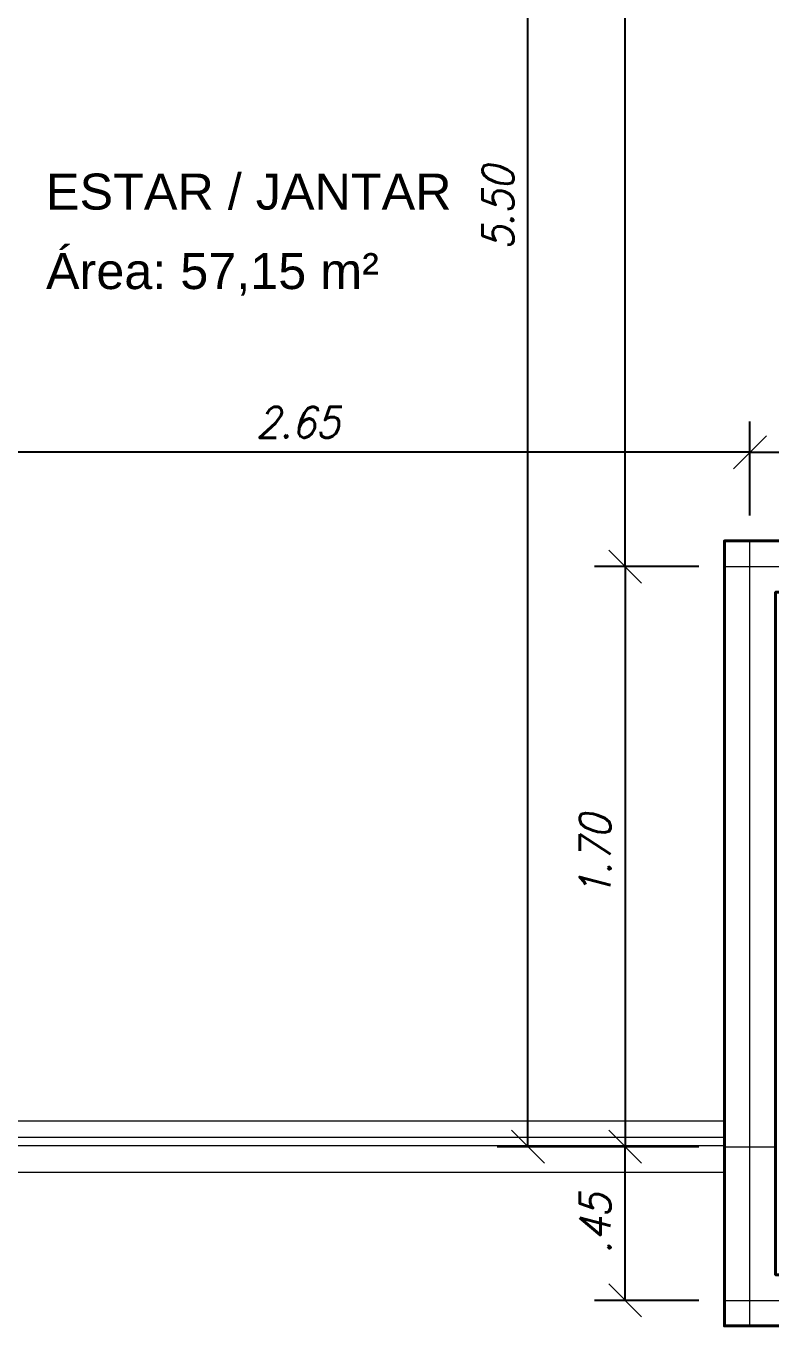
# Model space of a CAD drawing. Header units: millimetres. Extents: x 1865 to 2133, y 1062 to 1142.
# Drawn here: x 1979.66 to 1981.842, y 1071.754 to 1075.563 of the extents above; entities that cross this region are included whole.
import ezdxf

# ---------------------------------------------------------------- set-up
doc = ezdxf.new("R2010")
doc.units = ezdxf.units.MM
doc.header["$PDMODE"] = 35
for name, color, linetype, lineweight in [('Cota', 7, 'Continuous', 9), ('Eixo', 1, 'Continuous', 9), ('ESQ_INTER', 250, 'Continuous', 9), ('Plarga', 7, 'Continuous', 40), ('texto', 7, 'Continuous', 13)]:
    doc.layers.add(name, color=color, linetype=linetype, lineweight=lineweight)
doc.styles.add('arial', font='arial.ttf')
doc.styles.add('romans15', font='romans.shx', dxfattribs={"width": 0.9, "oblique": 15})
doc.dimstyles.new('COTA_50', dxfattribs={"dimscale": 0.5, "dimtxt": 0.181, "dimasz": 0.193, "dimexe": 0.18, "dimexo": 0.15, "dimgap": 0.085, "dimtad": 1, "dimzin": 4, "dimdsep": 46, "dimtxsty": 'romans15', "dimblk1": 'OBLIQUE', "dimblk2": 'OBLIQUE', "dimsah": 1, "dimcen": 0.09, "dimclrd": 256, "dimclre": 256, "dimclrt": 256, "dimadec": 0, "dimazin": 0, "dimtfac": 1, "dimtmove": 2, "dimatfit": 3, "dimldrblk": 'NONE', "dimfxl": 1, "dimtolj": 1, "dimtzin": 1, "dimarcsym": 0})

# ---------------------------------------------------------------- blocks, each defined once
blk = doc.blocks.new('_OBLIQUE')
at = {"color": 0, "linetype": 'ByBlock'}
blk.add_line((-0.5, -0.5), (0.5, 0.5), dxfattribs=at)
blk = doc.blocks.new('*D225')
at = {"layer": 'Cota', "lineweight": -2, "transparency": 16777216}
for p, q in [((1981.6308, 1073.9793), (1981.3251, 1073.9793)), ((1981.4151, 1073.9793), (1981.4151, 1072.2793)), ((1981.6308, 1072.2793), (1981.3251, 1072.2793))]:
    blk.add_line(p, q, dxfattribs=at)
at = {"layer": 'Defpoints', "color": 0, "transparency": 16777216}
for p in [(1981.7058, 1073.9793), (1981.4151, 1072.2793), (1981.7058, 1072.2793)]:
    blk.add_point(p, dxfattribs=at)
at = {"layer": 'Cota', "lineweight": -2, "transparency": 16777216, "xscale": 0.0965, "yscale": 0.0965, "zscale": 0.0965}
for p, rotation in [((1981.4151, 1073.9793), 90), ((1981.4151, 1072.2793), 270)]:
    blk.add_blockref('_OBLIQUE', p, dxfattribs=dict(at, rotation=rotation))
at = {"layer": 'Cota', "transparency": 16777216, "insert": (1981.3274, 1073.1293), "char_height": 0.0905, "attachment_point": 5, "rotation": 90, "style": 'romans15'}
blk.add_mtext('\\A1;1.70', dxfattribs=at)
blk = doc.blocks.new('_None')
blk = doc.blocks.new('*D226')
at = {"layer": 'Cota', "lineweight": -2, "transparency": 16777216}
for p, q in [((1981.6308, 1077.7793), (1981.3251, 1077.7793)), ((1981.4151, 1073.9793), (1981.4151, 1077.7793)), ((1981.6308, 1073.9793), (1981.3251, 1073.9793))]:
    blk.add_line(p, q, dxfattribs=at)
at = {"layer": 'Defpoints', "color": 0, "transparency": 16777216}
for p in [(1981.4151, 1077.7793), (1981.7058, 1077.7793), (1981.7058, 1073.9793)]:
    blk.add_point(p, dxfattribs=at)
at = {"layer": 'Cota', "lineweight": -2, "transparency": 16777216, "xscale": 0.0965, "yscale": 0.0965, "zscale": 0.0965}
for p, rotation in [((1981.4151, 1077.7793), 90), ((1981.4151, 1073.9793), 270)]:
    blk.add_blockref('_OBLIQUE', p, dxfattribs=dict(at, rotation=rotation))
at = {"layer": 'Cota', "transparency": 16777216, "insert": (1981.3274, 1075.8793), "char_height": 0.0905, "attachment_point": 5, "rotation": 90, "style": 'romans15'}
blk.add_mtext('\\A1;3.80', dxfattribs=at)
blk = doc.blocks.new('*D227')
at = {"layer": 'Cota', "lineweight": -2, "transparency": 16777216}
for p, q in [((1981.3462, 1077.7793), (1981.0405, 1077.7793)), ((1981.1305, 1072.2793), (1981.1305, 1077.7793)), ((1981.6308, 1072.2793), (1981.0405, 1072.2793))]:
    blk.add_line(p, q, dxfattribs=at)
at = {"layer": 'Defpoints', "color": 0, "transparency": 16777216}
for p in [(1981.1305, 1077.7793), (1981.4212, 1077.7793), (1981.7058, 1072.2793)]:
    blk.add_point(p, dxfattribs=at)
at = {"layer": 'Cota', "lineweight": -2, "transparency": 16777216, "xscale": 0.0965, "yscale": 0.0965, "zscale": 0.0965}
for p, rotation in [((1981.1305, 1077.7793), 90), ((1981.1305, 1072.2793), 270)]:
    blk.add_blockref('_OBLIQUE', p, dxfattribs=dict(at, rotation=rotation))
at = {"layer": 'Cota', "transparency": 16777216, "insert": (1981.0427, 1075.0293), "char_height": 0.0905, "attachment_point": 5, "rotation": 90, "style": 'romans15'}
blk.add_mtext('\\A1;5.50', dxfattribs=at)
blk = doc.blocks.new('*D278')
at = {"layer": 'Cota', "lineweight": -2, "transparency": 16777216}
for p, q in [((1981.7808, 1074.1293), (1981.7808, 1074.4042)), ((1983.1308, 1074.0985), (1983.1308, 1074.4042)), ((1981.7808, 1074.3142), (1983.1308, 1074.3142))]:
    blk.add_line(p, q, dxfattribs=at)
at = {"layer": 'Defpoints', "color": 0, "transparency": 16777216}
for p in [(1983.1308, 1074.3142), (1981.7808, 1074.0543), (1983.1308, 1074.0235)]:
    blk.add_point(p, dxfattribs=at)
at = {"layer": 'Cota', "lineweight": -2, "transparency": 16777216, "xscale": 0.0965, "yscale": 0.0965, "zscale": 0.0965, "rotation": 180}
blk.add_blockref('_OBLIQUE', (1981.7808, 1074.3142), dxfattribs=at)
at = {"layer": 'Cota', "lineweight": -2, "transparency": 16777216, "xscale": 0.0965, "yscale": 0.0965, "zscale": 0.0965}
blk.add_blockref('_OBLIQUE', (1983.1308, 1074.3142), dxfattribs=at)
at = {"layer": 'Cota', "transparency": 16777216, "insert": (1982.4558, 1074.402), "char_height": 0.0905, "attachment_point": 5, "style": 'romans15'}
blk.add_mtext('\\A1;1.35', dxfattribs=at)
blk = doc.blocks.new('*D280')
at = {"layer": 'Cota', "lineweight": -2, "transparency": 16777216}
for p, q in [((1979.1308, 1074.0985), (1979.1308, 1074.4042)), ((1981.7808, 1074.1293), (1981.7808, 1074.4042)), ((1981.7808, 1074.3142), (1979.1308, 1074.3142))]:
    blk.add_line(p, q, dxfattribs=at)
at = {"layer": 'Defpoints', "color": 0, "transparency": 16777216}
for p in [(1979.1308, 1074.3142), (1981.7808, 1074.0543), (1979.1308, 1074.0235)]:
    blk.add_point(p, dxfattribs=at)
at = {"layer": 'Cota', "lineweight": -2, "transparency": 16777216, "xscale": 0.0965, "yscale": 0.0965, "zscale": 0.0965, "rotation": 180}
blk.add_blockref('_OBLIQUE', (1979.1308, 1074.3142), dxfattribs=at)
at = {"layer": 'Cota', "lineweight": -2, "transparency": 16777216, "xscale": 0.0965, "yscale": 0.0965, "zscale": 0.0965}
blk.add_blockref('_OBLIQUE', (1981.7808, 1074.3142), dxfattribs=at)
at = {"layer": 'Cota', "transparency": 16777216, "insert": (1980.4558, 1074.402), "char_height": 0.0905, "attachment_point": 5, "style": 'romans15'}
blk.add_mtext('\\A1;2.65', dxfattribs=at)
blk = doc.blocks.new('*D281')
at = {"layer": 'Cota', "lineweight": -2, "transparency": 16777216}
for p, q in [((1981.6308, 1072.2793), (1981.3251, 1072.2793)), ((1981.4151, 1071.8293), (1981.4151, 1072.2793)), ((1981.6308, 1071.8293), (1981.3251, 1071.8293))]:
    blk.add_line(p, q, dxfattribs=at)
at = {"layer": 'Defpoints', "color": 0, "transparency": 16777216}
for p in [(1981.4151, 1072.2793), (1981.7058, 1072.2793), (1981.7058, 1071.8293)]:
    blk.add_point(p, dxfattribs=at)
at = {"layer": 'Cota', "lineweight": -2, "transparency": 16777216, "xscale": 0.0965, "yscale": 0.0965, "zscale": 0.0965}
for p, rotation in [((1981.4151, 1072.2793), 90), ((1981.4151, 1071.8293), 270)]:
    blk.add_blockref('_OBLIQUE', p, dxfattribs=dict(at, rotation=rotation))
at = {"layer": 'Cota', "transparency": 16777216, "insert": (1981.3274, 1072.0543), "char_height": 0.0905, "attachment_point": 5, "rotation": 90, "style": 'romans15'}
blk.add_mtext('\\A1;.45', dxfattribs=at)

msp = doc.modelspace()

# ---------------------------------------------------------------- linework, layer by layer
at = {"lineweight": 5}
for points in [[(1981.7058, 1072.3543), (1979.2558, 1072.3543)], [(1981.7058, 1072.2043), (1979.2558, 1072.2043)]]:
    msp.add_lwpolyline(points, dxfattribs=at)
at = {"layer": 'Eixo'}
for points in [[(1981.7808, 1071.7543), (1981.7808, 1074.0543)], [(1981.7058, 1073.9793), (1982.2558, 1073.9793)], [(1981.7058, 1072.2793), (1981.8558, 1072.2793)], [(1981.7058, 1071.8293), (1982.2058, 1071.8293)]]:
    msp.add_lwpolyline(points, dxfattribs=at)
at = {"layer": 'ESQ_INTER'}
for points in [[(1981.7058, 1072.3068), (1979.2558, 1072.3068)], [(1981.7058, 1072.2818), (1979.2558, 1072.2818)]]:
    msp.add_lwpolyline(points, dxfattribs=at)
at = {"layer": 'Plarga'}
msp.add_lwpolyline([(1982.2558, 1073.9043), (1981.8558, 1073.9043), (1981.8558, 1071.9043), (1982.2058, 1071.9043), (1982.2058, 1071.7543), (1981.7058, 1071.7543), (1981.7058, 1074.0543), (1982.2558, 1074.0543)], close=True, dxfattribs=at)

# ---------------------------------------------------------------- texts
at = {"layer": 'texto', "style": 'arial'}
for s, p in [('ESTAR / JANTAR', (1979.7184, 1075.0252)), ('Área: 57,15 m²', (1979.7184, 1074.7924))]:
    msp.add_text(s, height=0.10557, dxfattribs=at).set_placement(p)

# ---------------------------------------------------------------- dimensions: what is measured, and where the dimension line sits
at = {"layer": 'Cota'}
for base, p1, p2, angle, picture, middle in [((1981.1305, 1077.7793), (1981.7058, 1072.2793), (1981.4212, 1077.7793), 270, '*D227', (1981.0427, 1075.0293)), ((1981.4151, 1077.7793), (1981.7058, 1073.9793), (1981.7058, 1077.7793), 270, '*D226', (1981.3274, 1075.8793)), ((1983.1308, 1074.3142), (1981.7808, 1074.0543), (1983.1308, 1074.0235), 180, '*D278', (1982.4558, 1074.402)), ((1981.4151, 1072.2793), (1981.7058, 1073.9793), (1981.7058, 1072.2793), 90, '*D225', (1981.3274, 1073.1293)), ((1981.4151, 1072.2793), (1981.7058, 1071.8293), (1981.7058, 1072.2793), 270, '*D281', (1981.3274, 1072.0543))]:
    dim = msp.add_linear_dim(base=base, p1=p1, p2=p2, angle=angle, dimstyle='COTA_50', dxfattribs=at)
    dim.commit()
    dim.dimension.update_dxf_attribs({"geometry": picture, "text_midpoint": middle})
dim = msp.add_linear_dim(base=(1979.1308, 1074.3142), p1=(1981.7808, 1074.0543), p2=(1979.1308, 1074.0235), dimstyle='COTA_50', dxfattribs=at)
dim.commit()
dim.dimension.update_dxf_attribs({"geometry": '*D280', "text_midpoint": (1980.4558, 1074.402)})

doc.saveas('drawing.dxf')
